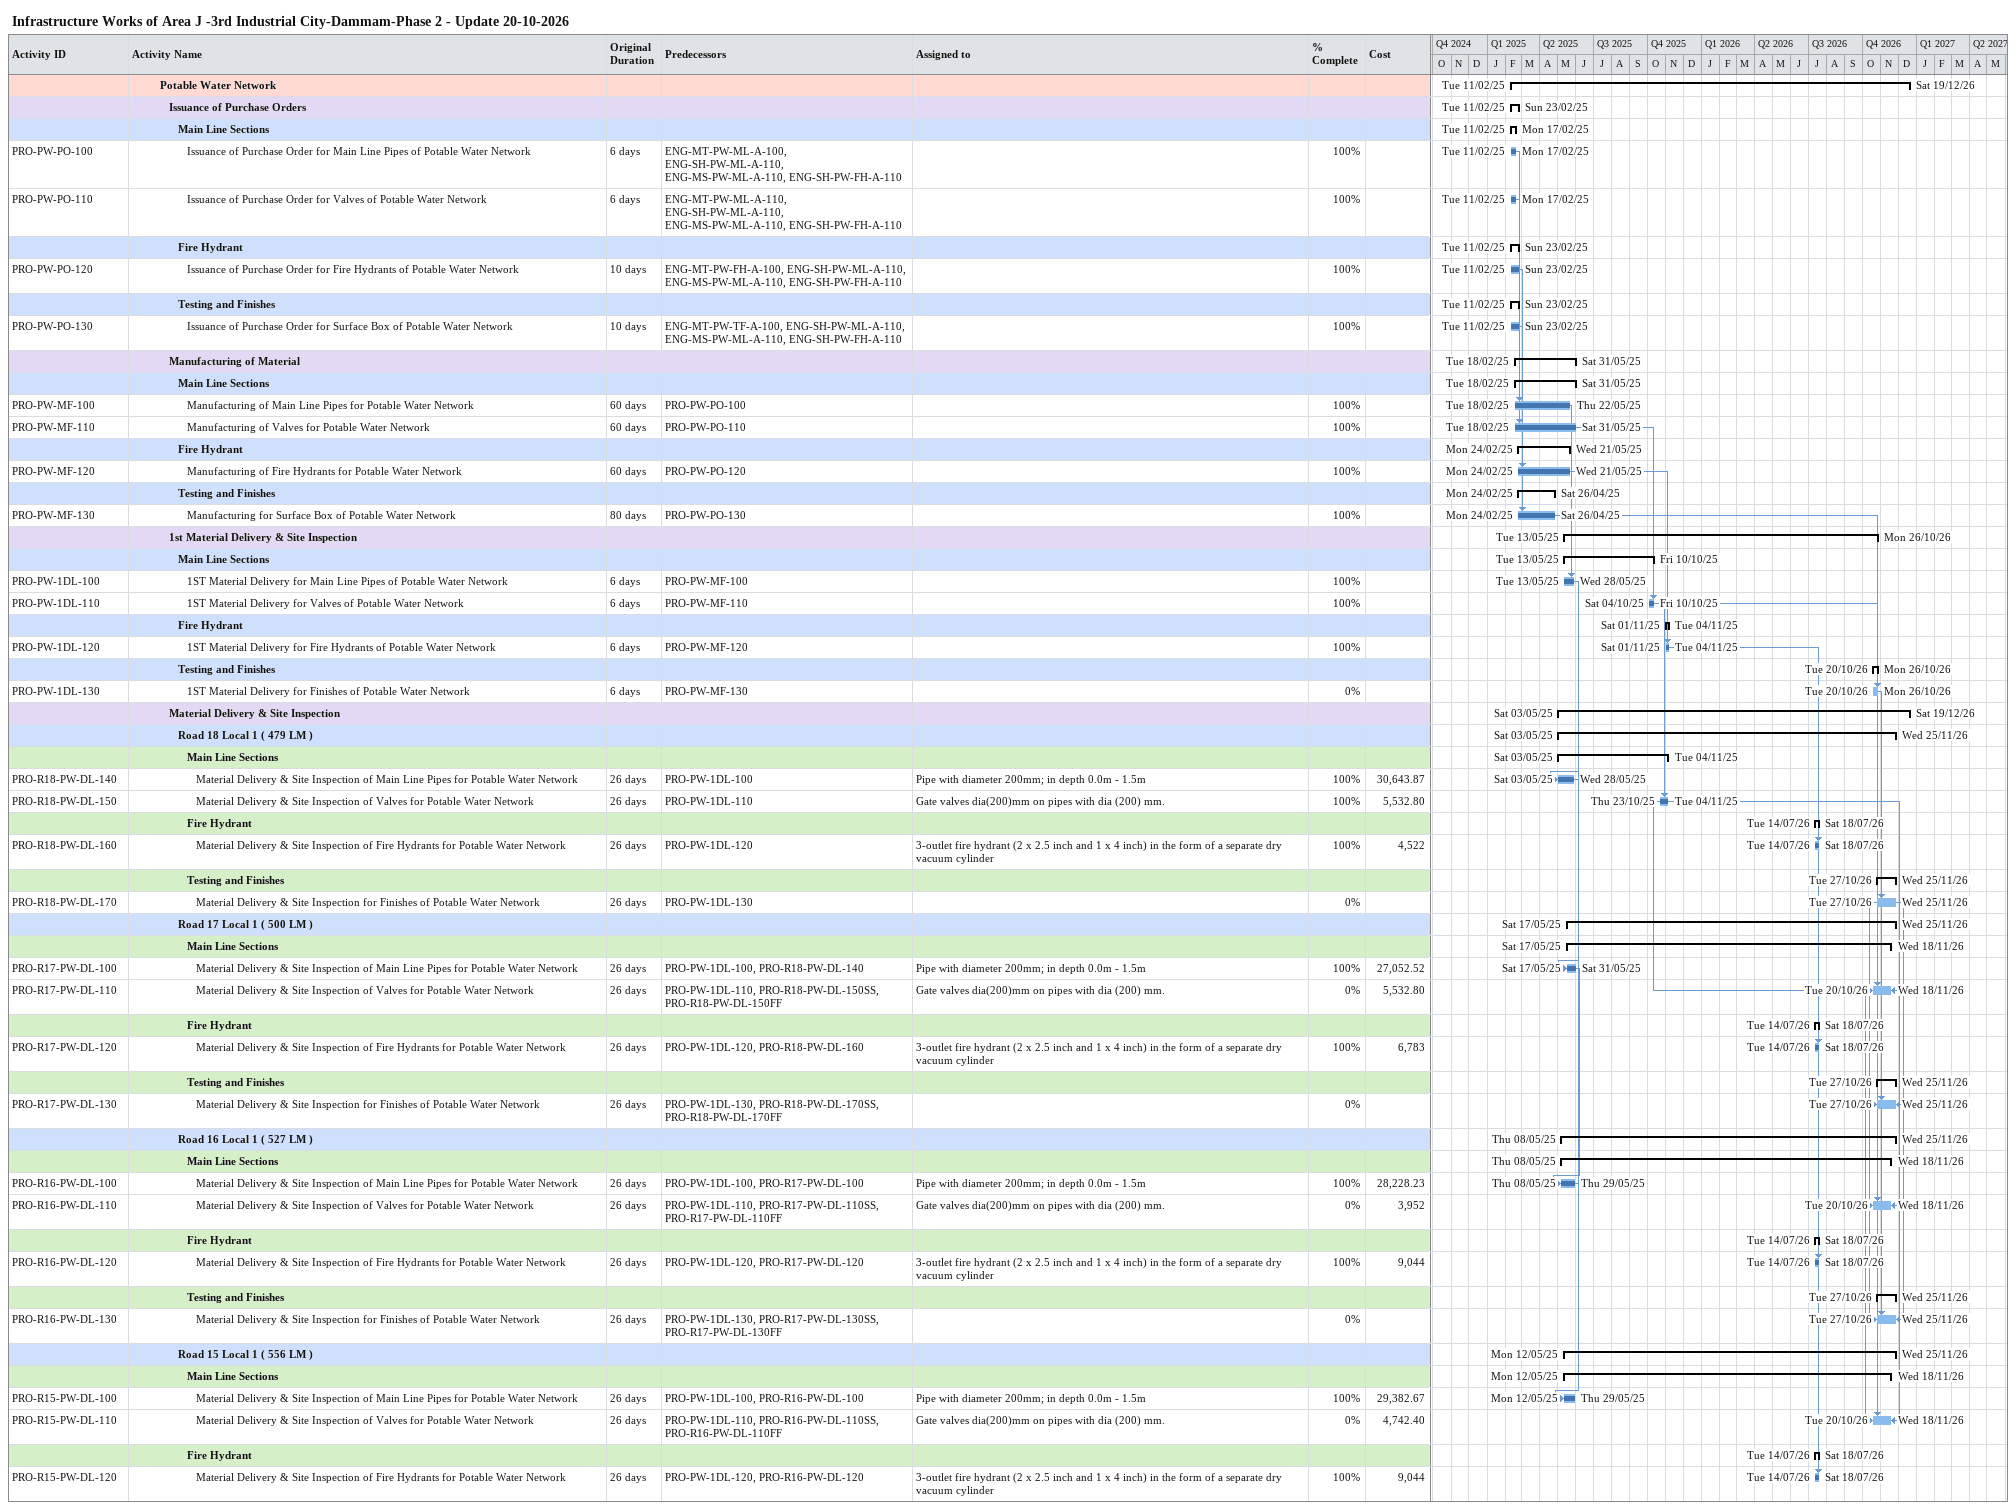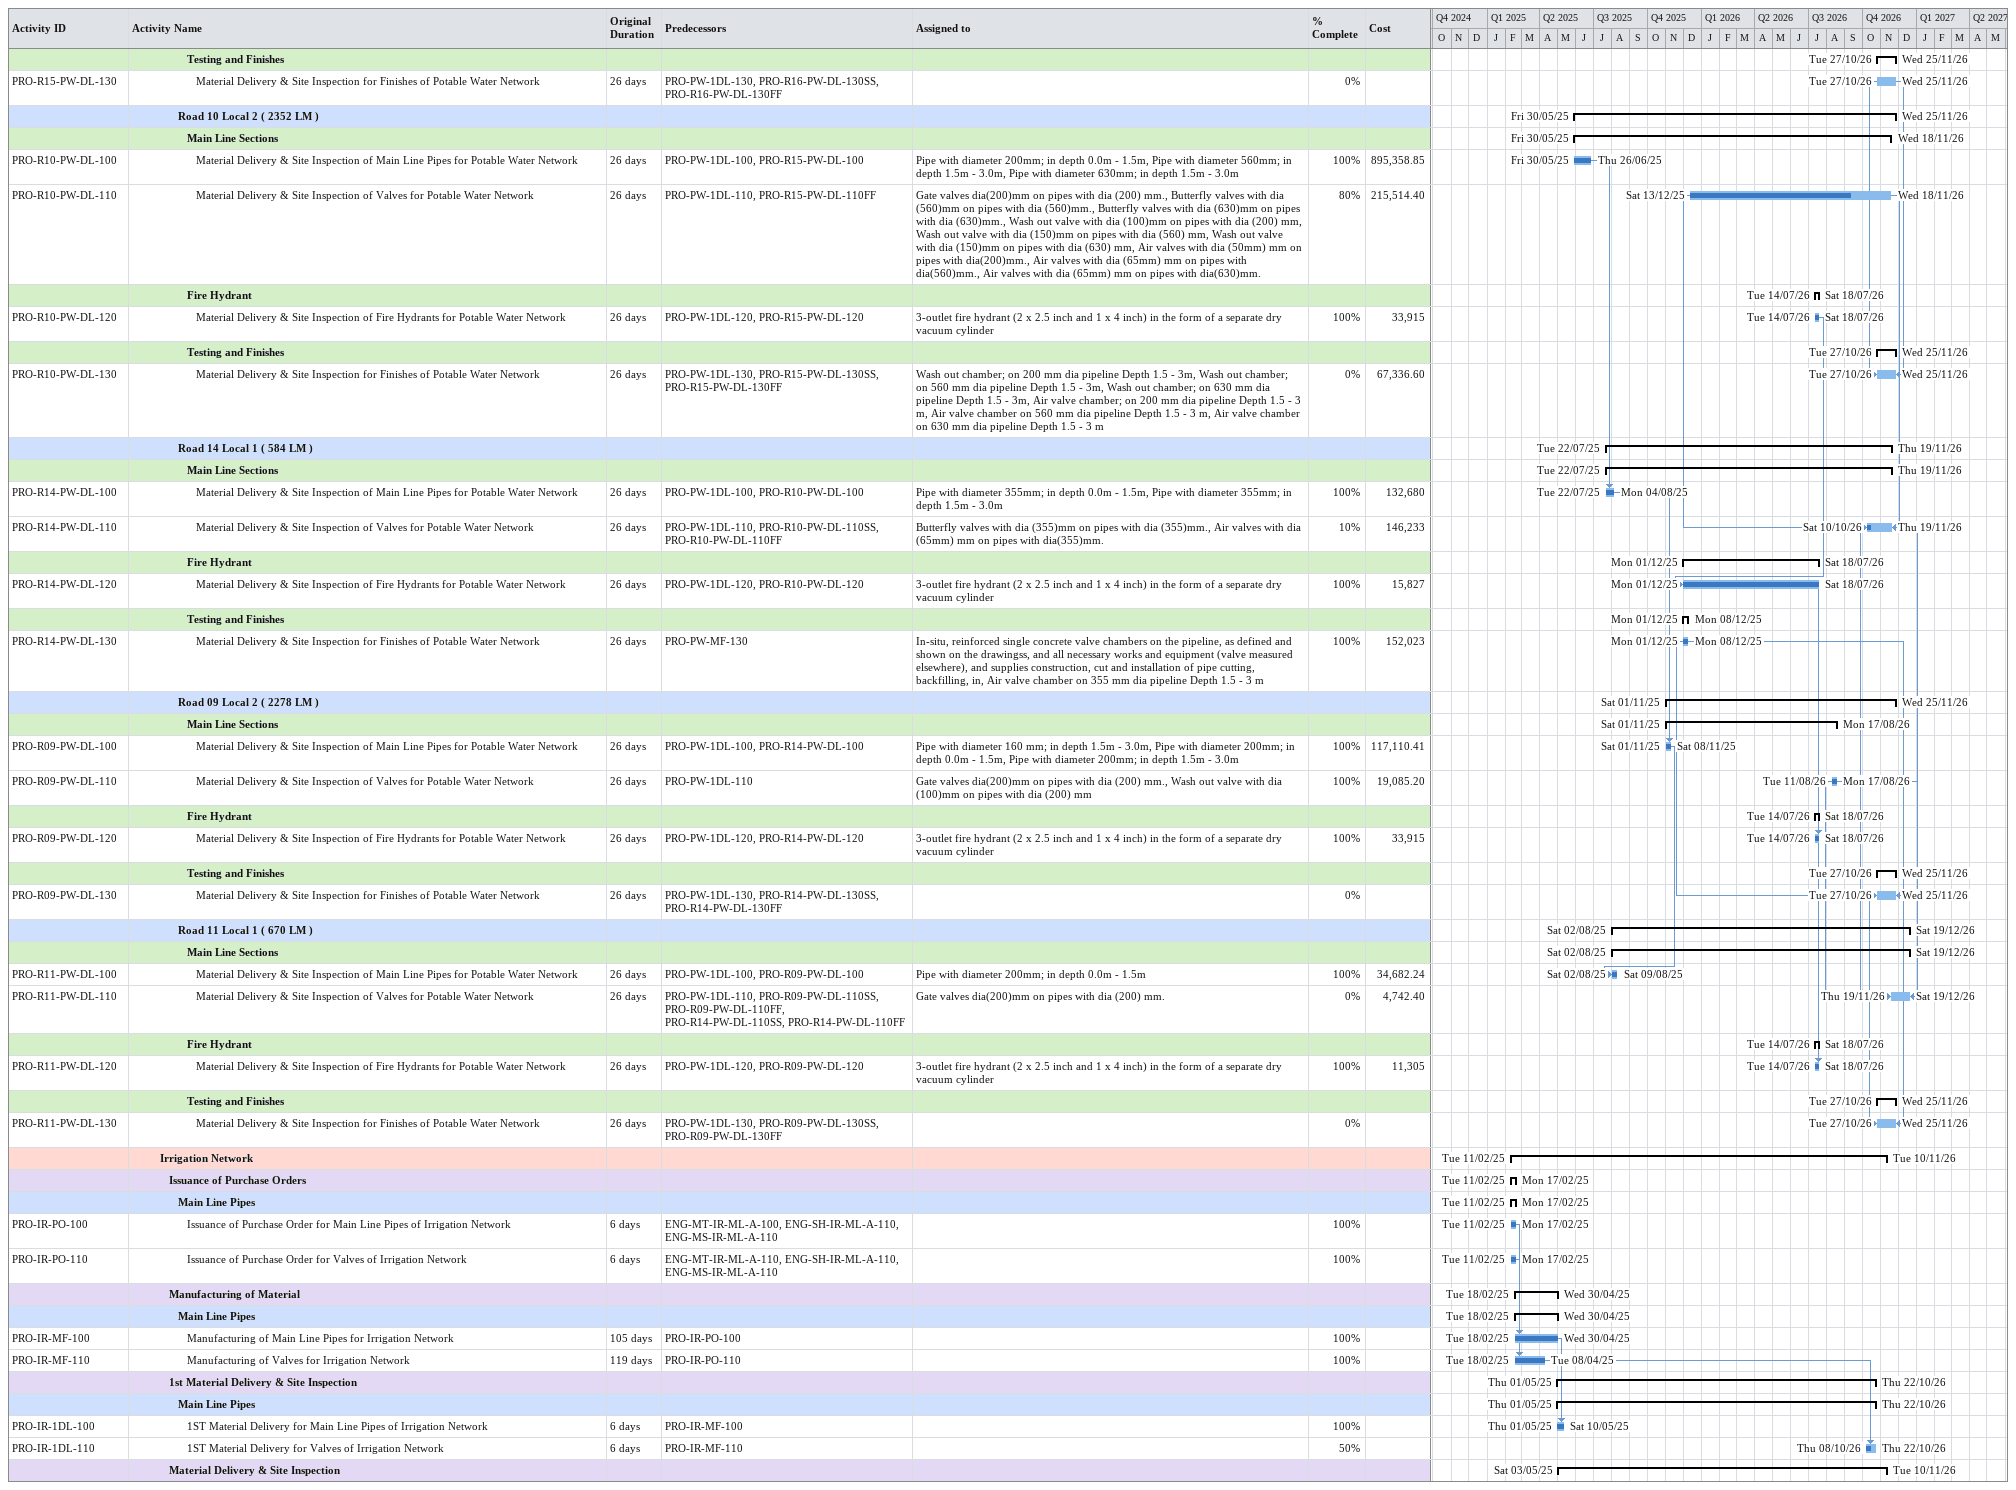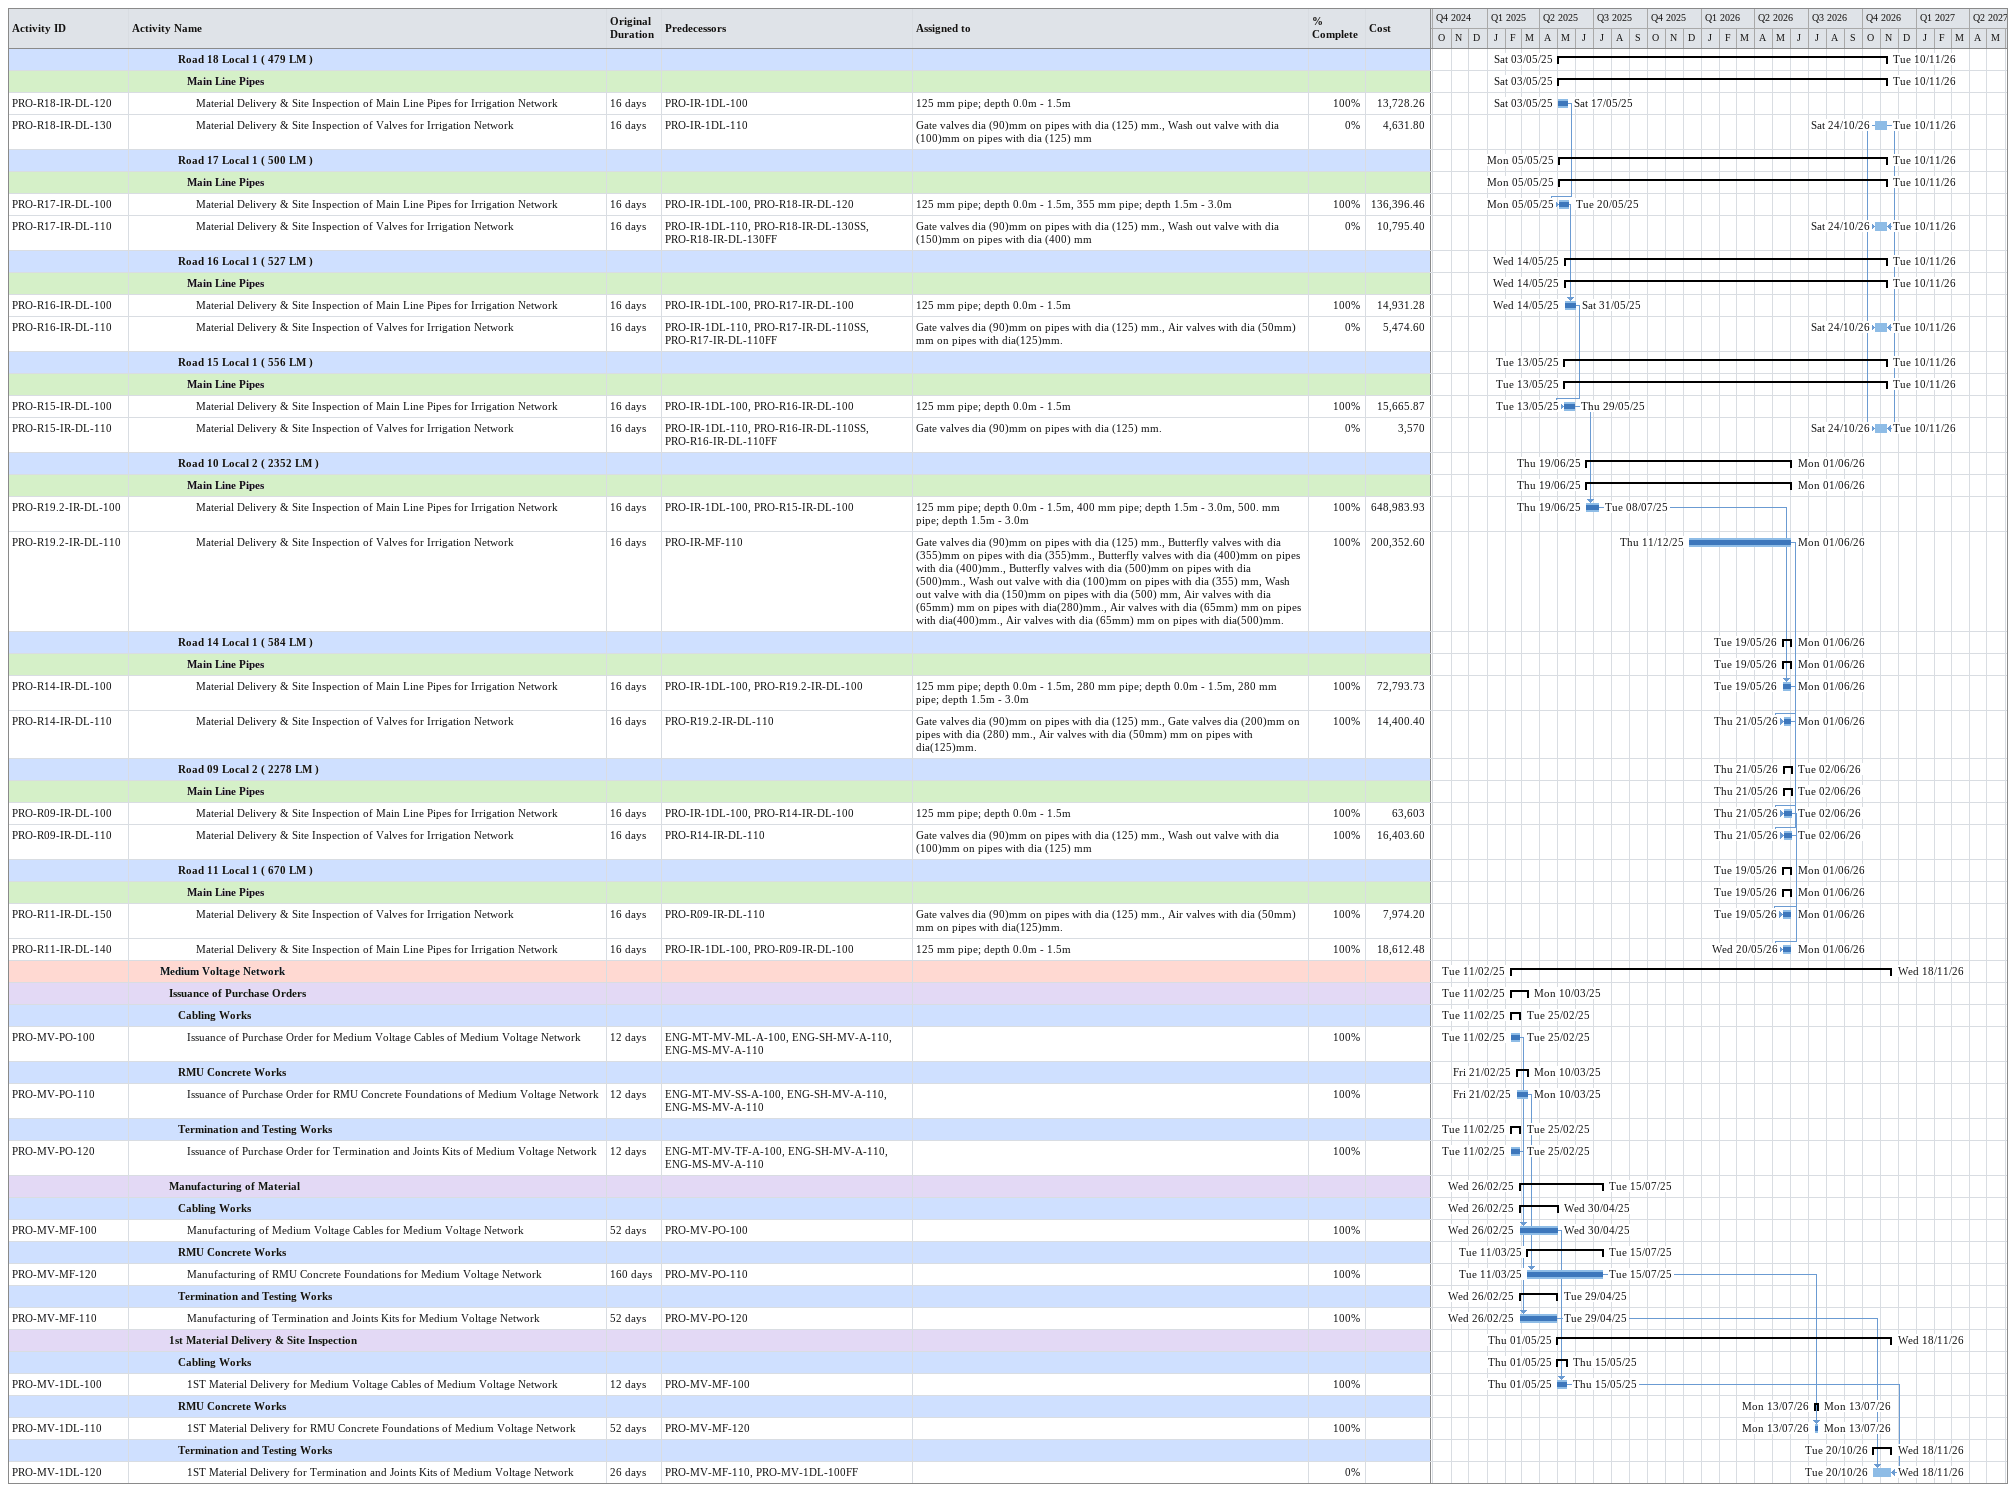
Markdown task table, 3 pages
Infrastructure Works of Area J -3rd Industrial City-Dammam-Phase 2 - Update 20-10-2026

| ID | Level | Task | Original duration | Start | Finish | Predecessors | Resources | % complete | Cost |
|---|---|---|---|---|---|---|---|---|---|
|  | 4 | **Potable Water Network** |  | 2025-02-11 | 2026-12-19 |  |  |  |  |
|  | 5 | **Issuance of Purchase Orders** |  | 2025-02-11 | 2025-02-23 |  |  |  |  |
|  | 6 | **Main Line Sections** |  | 2025-02-11 | 2025-02-17 |  |  |  |  |
| PRO-PW-PO-100 | 7 | Issuance of Purchase Order for Main Line Pipes of Potable Water Network | 6d | 2025-02-11 | 2025-02-17 | ENG-MT-PW-ML-A-100, ENG-SH-PW-ML-A-110, ENG-MS-PW-ML-A-110, ENG-SH-PW-FH-A-110 |  | 100 |  |
| PRO-PW-PO-110 | 7 | Issuance of Purchase Order for Valves of Potable Water Network | 6d | 2025-02-11 | 2025-02-17 | ENG-MT-PW-ML-A-110, ENG-SH-PW-ML-A-110, ENG-MS-PW-ML-A-110, ENG-SH-PW-FH-A-110 |  | 100 |  |
|  | 6 | **Fire Hydrant** |  | 2025-02-11 | 2025-02-23 |  |  |  |  |
| PRO-PW-PO-120 | 7 | Issuance of Purchase Order for Fire Hydrants of Potable Water Network | 10d | 2025-02-11 | 2025-02-23 | ENG-MT-PW-FH-A-100, ENG-SH-PW-ML-A-110, ENG-MS-PW-ML-A-110, ENG-SH-PW-FH-A-110 |  | 100 |  |
|  | 6 | **Testing and Finishes** |  | 2025-02-11 | 2025-02-23 |  |  |  |  |
| PRO-PW-PO-130 | 7 | Issuance of Purchase Order for Surface Box of Potable Water Network | 10d | 2025-02-11 | 2025-02-23 | ENG-MT-PW-TF-A-100, ENG-SH-PW-ML-A-110, ENG-MS-PW-ML-A-110, ENG-SH-PW-FH-A-110 |  | 100 |  |
|  | 5 | **Manufacturing of Material** |  | 2025-02-18 | 2025-05-31 |  |  |  |  |
|  | 6 | **Main Line Sections** |  | 2025-02-18 | 2025-05-31 |  |  |  |  |
| PRO-PW-MF-100 | 7 | Manufacturing of Main Line Pipes for Potable Water Network | 60d | 2025-02-18 | 2025-05-22 | PRO-PW-PO-100 |  | 100 |  |
| PRO-PW-MF-110 | 7 | Manufacturing of Valves for Potable Water Network | 60d | 2025-02-18 | 2025-05-31 | PRO-PW-PO-110 |  | 100 |  |
|  | 6 | **Fire Hydrant** |  | 2025-02-24 | 2025-05-21 |  |  |  |  |
| PRO-PW-MF-120 | 7 | Manufacturing of Fire Hydrants for Potable Water Network | 60d | 2025-02-24 | 2025-05-21 | PRO-PW-PO-120 |  | 100 |  |
|  | 6 | **Testing and Finishes** |  | 2025-02-24 | 2025-04-26 |  |  |  |  |
| PRO-PW-MF-130 | 7 | Manufacturing for Surface Box of Potable Water Network | 80d | 2025-02-24 | 2025-04-26 | PRO-PW-PO-130 |  | 100 |  |
|  | 5 | **1st Material Delivery & Site Inspection** |  | 2025-05-13 | 2026-10-26 |  |  |  |  |
|  | 6 | **Main Line Sections** |  | 2025-05-13 | 2025-10-10 |  |  |  |  |
| PRO-PW-1DL-100 | 7 | 1ST Material Delivery for Main Line Pipes of Potable Water Network | 6d | 2025-05-13 | 2025-05-28 | PRO-PW-MF-100 |  | 100 |  |
| PRO-PW-1DL-110 | 7 | 1ST Material Delivery for Valves of Potable Water Network | 6d | 2025-10-04 | 2025-10-10 | PRO-PW-MF-110 |  | 100 |  |
|  | 6 | **Fire Hydrant** |  | 2025-11-01 | 2025-11-04 |  |  |  |  |
| PRO-PW-1DL-120 | 7 | 1ST Material Delivery for Fire Hydrants of Potable Water Network | 6d | 2025-11-01 | 2025-11-04 | PRO-PW-MF-120 |  | 100 |  |
|  | 6 | **Testing and Finishes** |  | 2026-10-20 | 2026-10-26 |  |  |  |  |
| PRO-PW-1DL-130 | 7 | 1ST Material Delivery for Finishes of Potable Water Network | 6d | 2026-10-20 | 2026-10-26 | PRO-PW-MF-130 |  | 0 |  |
|  | 5 | **Material Delivery & Site Inspection** |  | 2025-05-03 | 2026-12-19 |  |  |  |  |
|  | 6 | **Road 18 Local 1 ( 479 LM )** |  | 2025-05-03 | 2026-11-25 |  |  |  |  |
|  | 7 | **Main Line Sections** |  | 2025-05-03 | 2025-11-04 |  |  |  |  |
| PRO-R18-PW-DL-140 | 8 | Material Delivery & Site Inspection of Main Line Pipes for Potable Water Network | 26d | 2025-05-03 | 2025-05-28 | PRO-PW-1DL-100 | Pipe with diameter 200mm; in depth 0.0m - 1.5m | 100 | 30643.87 |
| PRO-R18-PW-DL-150 | 8 | Material Delivery & Site Inspection of Valves for Potable Water Network | 26d | 2025-10-23 | 2025-11-04 | PRO-PW-1DL-110 | Gate valves dia(200)mm on pipes with dia (200) mm. | 100 | 5532.80 |
|  | 7 | **Fire Hydrant** |  | 2026-07-14 | 2026-07-18 |  |  |  |  |
| PRO-R18-PW-DL-160 | 8 | Material Delivery & Site Inspection of Fire Hydrants for Potable Water Network | 26d | 2026-07-14 | 2026-07-18 | PRO-PW-1DL-120 | 3-outlet fire hydrant (2 x 2.5 inch and 1 x 4 inch) in the form of a separate dry vacuum cylinder | 100 | 4522 |
|  | 7 | **Testing and Finishes** |  | 2026-10-27 | 2026-11-25 |  |  |  |  |
| PRO-R18-PW-DL-170 | 8 | Material Delivery & Site Inspection for Finishes of Potable Water Network | 26d | 2026-10-27 | 2026-11-25 | PRO-PW-1DL-130 |  | 0 |  |
|  | 6 | **Road 17 Local 1 ( 500 LM )** |  | 2025-05-17 | 2026-11-25 |  |  |  |  |
|  | 7 | **Main Line Sections** |  | 2025-05-17 | 2026-11-18 |  |  |  |  |
| PRO-R17-PW-DL-100 | 8 | Material Delivery & Site Inspection of Main Line Pipes for Potable Water Network | 26d | 2025-05-17 | 2025-05-31 | PRO-PW-1DL-100, PRO-R18-PW-DL-140 | Pipe with diameter 200mm; in depth 0.0m - 1.5m | 100 | 27052.52 |
| PRO-R17-PW-DL-110 | 8 | Material Delivery & Site Inspection of Valves for Potable Water Network | 26d | 2026-10-20 | 2026-11-18 | PRO-PW-1DL-110, PRO-R18-PW-DL-150SS, PRO-R18-PW-DL-150FF | Gate valves dia(200)mm on pipes with dia (200) mm. | 0 | 5532.80 |
|  | 7 | **Fire Hydrant** |  | 2026-07-14 | 2026-07-18 |  |  |  |  |
| PRO-R17-PW-DL-120 | 8 | Material Delivery & Site Inspection of Fire Hydrants for Potable Water Network | 26d | 2026-07-14 | 2026-07-18 | PRO-PW-1DL-120, PRO-R18-PW-DL-160 | 3-outlet fire hydrant (2 x 2.5 inch and 1 x 4 inch) in the form of a separate dry vacuum cylinder | 100 | 6783 |
|  | 7 | **Testing and Finishes** |  | 2026-10-27 | 2026-11-25 |  |  |  |  |
| PRO-R17-PW-DL-130 | 8 | Material Delivery & Site Inspection for Finishes of Potable Water Network | 26d | 2026-10-27 | 2026-11-25 | PRO-PW-1DL-130, PRO-R18-PW-DL-170SS, PRO-R18-PW-DL-170FF |  | 0 |  |
|  | 6 | **Road 16 Local 1 ( 527 LM )** |  | 2025-05-08 | 2026-11-25 |  |  |  |  |
|  | 7 | **Main Line Sections** |  | 2025-05-08 | 2026-11-18 |  |  |  |  |
| PRO-R16-PW-DL-100 | 8 | Material Delivery & Site Inspection of Main Line Pipes for Potable Water Network | 26d | 2025-05-08 | 2025-05-29 | PRO-PW-1DL-100, PRO-R17-PW-DL-100 | Pipe with diameter 200mm; in depth 0.0m - 1.5m | 100 | 28228.23 |
| PRO-R16-PW-DL-110 | 8 | Material Delivery & Site Inspection of Valves for Potable Water Network | 26d | 2026-10-20 | 2026-11-18 | PRO-PW-1DL-110, PRO-R17-PW-DL-110SS, PRO-R17-PW-DL-110FF | Gate valves dia(200)mm on pipes with dia (200) mm. | 0 | 3952 |
|  | 7 | **Fire Hydrant** |  | 2026-07-14 | 2026-07-18 |  |  |  |  |
| PRO-R16-PW-DL-120 | 8 | Material Delivery & Site Inspection of Fire Hydrants for Potable Water Network | 26d | 2026-07-14 | 2026-07-18 | PRO-PW-1DL-120, PRO-R17-PW-DL-120 | 3-outlet fire hydrant (2 x 2.5 inch and 1 x 4 inch) in the form of a separate dry vacuum cylinder | 100 | 9044 |
|  | 7 | **Testing and Finishes** |  | 2026-10-27 | 2026-11-25 |  |  |  |  |
| PRO-R16-PW-DL-130 | 8 | Material Delivery & Site Inspection for Finishes of Potable Water Network | 26d | 2026-10-27 | 2026-11-25 | PRO-PW-1DL-130, PRO-R17-PW-DL-130SS, PRO-R17-PW-DL-130FF |  | 0 |  |
|  | 6 | **Road 15 Local 1 ( 556 LM )** |  | 2025-05-12 | 2026-11-25 |  |  |  |  |
|  | 7 | **Main Line Sections** |  | 2025-05-12 | 2026-11-18 |  |  |  |  |
| PRO-R15-PW-DL-100 | 8 | Material Delivery & Site Inspection of Main Line Pipes for Potable Water Network | 26d | 2025-05-12 | 2025-05-29 | PRO-PW-1DL-100, PRO-R16-PW-DL-100 | Pipe with diameter 200mm; in depth 0.0m - 1.5m | 100 | 29382.67 |
| PRO-R15-PW-DL-110 | 8 | Material Delivery & Site Inspection of Valves for Potable Water Network | 26d | 2026-10-20 | 2026-11-18 | PRO-PW-1DL-110, PRO-R16-PW-DL-110SS, PRO-R16-PW-DL-110FF | Gate valves dia(200)mm on pipes with dia (200) mm. | 0 | 4742.40 |
|  | 7 | **Fire Hydrant** |  | 2026-07-14 | 2026-07-18 |  |  |  |  |
| PRO-R15-PW-DL-120 | 8 | Material Delivery & Site Inspection of Fire Hydrants for Potable Water Network | 26d | 2026-07-14 | 2026-07-18 | PRO-PW-1DL-120, PRO-R16-PW-DL-120 | 3-outlet fire hydrant (2 x 2.5 inch and 1 x 4 inch) in the form of a separate dry vacuum cylinder | 100 | 9044 |
|  | 7 | **Testing and Finishes** |  | 2026-10-27 | 2026-11-25 |  |  |  |  |
| PRO-R15-PW-DL-130 | 8 | Material Delivery & Site Inspection for Finishes of Potable Water Network | 26d | 2026-10-27 | 2026-11-25 | PRO-PW-1DL-130, PRO-R16-PW-DL-130SS, PRO-R16-PW-DL-130FF |  | 0 |  |
|  | 6 | **Road 10 Local 2 ( 2352 LM )** |  | 2025-05-30 | 2026-11-25 |  |  |  |  |
|  | 7 | **Main Line Sections** |  | 2025-05-30 | 2026-11-18 |  |  |  |  |
| PRO-R10-PW-DL-100 | 8 | Material Delivery & Site Inspection of Main Line Pipes for Potable Water Network | 26d | 2025-05-30 | 2025-06-26 | PRO-PW-1DL-100, PRO-R15-PW-DL-100 | Pipe with diameter 200mm; in depth 0.0m - 1.5m, Pipe with diameter 560mm; in depth 1.5m - 3.0m, Pipe with diameter 630mm; in depth 1.5m - 3.0m | 100 | 895358.85 |
| PRO-R10-PW-DL-110 | 8 | Material Delivery & Site Inspection of Valves for Potable Water Network | 26d | 2025-12-13 | 2026-11-18 | PRO-PW-1DL-110, PRO-R15-PW-DL-110FF | Gate valves dia(200)mm on pipes with dia (200) mm., Butterfly valves with dia (560)mm on pipes with dia (560)mm., Butterfly valves with dia (630)mm on pipes with dia (630)mm., Wash out valve with dia (100)mm on pipes with dia (200) mm, Wash out valve with dia (150)mm on pipes with dia (560) mm, Wash out valve with dia (150)mm on pipes with dia (630) mm, Air valves with dia (50mm) mm on pipes with dia(200)mm., Air valves with dia (65mm) mm on pipes with dia(560)mm., Air valves with dia (65mm) mm on pipes with dia(630)mm. | 80 | 215514.40 |
|  | 7 | **Fire Hydrant** |  | 2026-07-14 | 2026-07-18 |  |  |  |  |
| PRO-R10-PW-DL-120 | 8 | Material Delivery & Site Inspection of Fire Hydrants for Potable Water Network | 26d | 2026-07-14 | 2026-07-18 | PRO-PW-1DL-120, PRO-R15-PW-DL-120 | 3-outlet fire hydrant (2 x 2.5 inch and 1 x 4 inch) in the form of a separate dry vacuum cylinder | 100 | 33915 |
|  | 7 | **Testing and Finishes** |  | 2026-10-27 | 2026-11-25 |  |  |  |  |
| PRO-R10-PW-DL-130 | 8 | Material Delivery & Site Inspection for Finishes of Potable Water Network | 26d | 2026-10-27 | 2026-11-25 | PRO-PW-1DL-130, PRO-R15-PW-DL-130SS, PRO-R15-PW-DL-130FF | Wash out chamber; on 200 mm dia pipeline Depth 1.5 - 3m, Wash out chamber; on 560 mm dia pipeline Depth 1.5 - 3m, Wash out chamber; on 630 mm dia pipeline Depth 1.5 - 3m, Air valve chamber; on 200 mm dia pipeline Depth 1.5 - 3 m, Air valve chamber on 560 mm dia pipeline Depth 1.5 - 3 m, Air valve chamber on 630 mm dia pipeline Depth 1.5 - 3 m | 0 | 67336.60 |
|  | 6 | **Road 14 Local 1 ( 584 LM )** |  | 2025-07-22 | 2026-11-19 |  |  |  |  |
|  | 7 | **Main Line Sections** |  | 2025-07-22 | 2026-11-19 |  |  |  |  |
| PRO-R14-PW-DL-100 | 8 | Material Delivery & Site Inspection of Main Line Pipes for Potable Water Network | 26d | 2025-07-22 | 2025-08-04 | PRO-PW-1DL-100, PRO-R10-PW-DL-100 | Pipe with diameter 355mm; in depth 0.0m - 1.5m, Pipe with diameter 355mm; in depth 1.5m - 3.0m | 100 | 132680 |
| PRO-R14-PW-DL-110 | 8 | Material Delivery & Site Inspection of Valves for Potable Water Network | 26d | 2026-10-10 | 2026-11-19 | PRO-PW-1DL-110, PRO-R10-PW-DL-110SS, PRO-R10-PW-DL-110FF | Butterfly valves with dia (355)mm on pipes with dia (355)mm., Air valves with dia (65mm) mm on pipes with dia(355)mm. | 10 | 146233 |
|  | 7 | **Fire Hydrant** |  | 2025-12-01 | 2026-07-18 |  |  |  |  |
| PRO-R14-PW-DL-120 | 8 | Material Delivery & Site Inspection of Fire Hydrants for Potable Water Network | 26d | 2025-12-01 | 2026-07-18 | PRO-PW-1DL-120, PRO-R10-PW-DL-120 | 3-outlet fire hydrant (2 x 2.5 inch and 1 x 4 inch) in the form of a separate dry vacuum cylinder | 100 | 15827 |
|  | 7 | **Testing and Finishes** |  | 2025-12-01 | 2025-12-08 |  |  |  |  |
| PRO-R14-PW-DL-130 | 8 | Material Delivery & Site Inspection for Finishes of Potable Water Network | 26d | 2025-12-01 | 2025-12-08 | PRO-PW-MF-130 | In-situ, reinforced single concrete valve chambers on the pipeline, as defined and shown on the drawingss, and all necessary works and equipment (valve measured elsewhere), and supplies construction, cut and installation of pipe cutting, backfilling, in, Air valve chamber on 355 mm dia pipeline Depth 1.5 - 3 m | 100 | 152023 |
|  | 6 | **Road 09 Local 2 ( 2278 LM )** |  | 2025-11-01 | 2026-11-25 |  |  |  |  |
|  | 7 | **Main Line Sections** |  | 2025-11-01 | 2026-08-17 |  |  |  |  |
| PRO-R09-PW-DL-100 | 8 | Material Delivery & Site Inspection of Main Line Pipes for Potable Water Network | 26d | 2025-11-01 | 2025-11-08 | PRO-PW-1DL-100, PRO-R14-PW-DL-100 | Pipe with diameter 160 mm; in depth 1.5m - 3.0m, Pipe with diameter 200mm; in depth 0.0m - 1.5m, Pipe with diameter 200mm; in depth 1.5m - 3.0m | 100 | 117110.41 |
| PRO-R09-PW-DL-110 | 8 | Material Delivery & Site Inspection of Valves for Potable Water Network | 26d | 2026-08-11 | 2026-08-17 | PRO-PW-1DL-110 | Gate valves dia(200)mm on pipes with dia (200) mm., Wash out valve with dia (100)mm on pipes with dia (200) mm | 100 | 19085.20 |
|  | 7 | **Fire Hydrant** |  | 2026-07-14 | 2026-07-18 |  |  |  |  |
| PRO-R09-PW-DL-120 | 8 | Material Delivery & Site Inspection of Fire Hydrants for Potable Water Network | 26d | 2026-07-14 | 2026-07-18 | PRO-PW-1DL-120, PRO-R14-PW-DL-120 | 3-outlet fire hydrant (2 x 2.5 inch and 1 x 4 inch) in the form of a separate dry vacuum cylinder | 100 | 33915 |
|  | 7 | **Testing and Finishes** |  | 2026-10-27 | 2026-11-25 |  |  |  |  |
| PRO-R09-PW-DL-130 | 8 | Material Delivery & Site Inspection for Finishes of Potable Water Network | 26d | 2026-10-27 | 2026-11-25 | PRO-PW-1DL-130, PRO-R14-PW-DL-130SS, PRO-R14-PW-DL-130FF |  | 0 |  |
|  | 6 | **Road 11 Local 1 ( 670 LM )** |  | 2025-08-02 | 2026-12-19 |  |  |  |  |
|  | 7 | **Main Line Sections** |  | 2025-08-02 | 2026-12-19 |  |  |  |  |
| PRO-R11-PW-DL-100 | 8 | Material Delivery & Site Inspection of Main Line Pipes for Potable Water Network | 26d | 2025-08-02 | 2025-08-09 | PRO-PW-1DL-100, PRO-R09-PW-DL-100 | Pipe with diameter 200mm; in depth 0.0m - 1.5m | 100 | 34682.24 |
| PRO-R11-PW-DL-110 | 8 | Material Delivery & Site Inspection of Valves for Potable Water Network | 26d | 2026-11-19 | 2026-12-19 | PRO-PW-1DL-110, PRO-R09-PW-DL-110SS, PRO-R09-PW-DL-110FF, PRO-R14-PW-DL-110SS, PRO-R14-PW-DL-110FF | Gate valves dia(200)mm on pipes with dia (200) mm. | 0 | 4742.40 |
|  | 7 | **Fire Hydrant** |  | 2026-07-14 | 2026-07-18 |  |  |  |  |
| PRO-R11-PW-DL-120 | 8 | Material Delivery & Site Inspection of Fire Hydrants for Potable Water Network | 26d | 2026-07-14 | 2026-07-18 | PRO-PW-1DL-120, PRO-R09-PW-DL-120 | 3-outlet fire hydrant (2 x 2.5 inch and 1 x 4 inch) in the form of a separate dry vacuum cylinder | 100 | 11305 |
|  | 7 | **Testing and Finishes** |  | 2026-10-27 | 2026-11-25 |  |  |  |  |
| PRO-R11-PW-DL-130 | 8 | Material Delivery & Site Inspection for Finishes of Potable Water Network | 26d | 2026-10-27 | 2026-11-25 | PRO-PW-1DL-130, PRO-R09-PW-DL-130SS, PRO-R09-PW-DL-130FF |  | 0 |  |
|  | 4 | **Irrigation Network** |  | 2025-02-11 | 2026-11-10 |  |  |  |  |
|  | 5 | **Issuance of Purchase Orders** |  | 2025-02-11 | 2025-02-17 |  |  |  |  |
|  | 6 | **Main Line Pipes** |  | 2025-02-11 | 2025-02-17 |  |  |  |  |
| PRO-IR-PO-100 | 7 | Issuance of Purchase Order for Main Line Pipes of Irrigation Network | 6d | 2025-02-11 | 2025-02-17 | ENG-MT-IR-ML-A-100, ENG-SH-IR-ML-A-110, ENG-MS-IR-ML-A-110 |  | 100 |  |
| PRO-IR-PO-110 | 7 | Issuance of Purchase Order for Valves of Irrigation Network | 6d | 2025-02-11 | 2025-02-17 | ENG-MT-IR-ML-A-110, ENG-SH-IR-ML-A-110, ENG-MS-IR-ML-A-110 |  | 100 |  |
|  | 5 | **Manufacturing of Material** |  | 2025-02-18 | 2025-04-30 |  |  |  |  |
|  | 6 | **Main Line Pipes** |  | 2025-02-18 | 2025-04-30 |  |  |  |  |
| PRO-IR-MF-100 | 7 | Manufacturing of Main Line Pipes for Irrigation Network | 105d | 2025-02-18 | 2025-04-30 | PRO-IR-PO-100 |  | 100 |  |
| PRO-IR-MF-110 | 7 | Manufacturing of Valves for Irrigation Network | 119d | 2025-02-18 | 2025-04-08 | PRO-IR-PO-110 |  | 100 |  |
|  | 5 | **1st Material Delivery & Site Inspection** |  | 2025-05-01 | 2026-10-22 |  |  |  |  |
|  | 6 | **Main Line Pipes** |  | 2025-05-01 | 2026-10-22 |  |  |  |  |
| PRO-IR-1DL-100 | 7 | 1ST Material Delivery for Main Line Pipes of Irrigation Network | 6d | 2025-05-01 | 2025-05-10 | PRO-IR-MF-100 |  | 100 |  |
| PRO-IR-1DL-110 | 7 | 1ST Material Delivery for Valves of Irrigation Network | 6d | 2026-10-08 | 2026-10-22 | PRO-IR-MF-110 |  | 50 |  |
|  | 5 | **Material Delivery & Site Inspection** |  | 2025-05-03 | 2026-11-10 |  |  |  |  |
|  | 6 | **Road 18 Local 1 ( 479 LM )** |  | 2025-05-03 | 2026-11-10 |  |  |  |  |
|  | 7 | **Main Line Pipes** |  | 2025-05-03 | 2026-11-10 |  |  |  |  |
| PRO-R18-IR-DL-120 | 8 | Material Delivery & Site Inspection of Main Line Pipes for Irrigation Network | 16d | 2025-05-03 | 2025-05-17 | PRO-IR-1DL-100 | 125 mm pipe; depth 0.0m - 1.5m | 100 | 13728.26 |
| PRO-R18-IR-DL-130 | 8 | Material Delivery & Site Inspection of Valves for Irrigation Network | 16d | 2026-10-24 | 2026-11-10 | PRO-IR-1DL-110 | Gate valves dia (90)mm on pipes with dia (125) mm., Wash out valve with dia (100)mm on pipes with dia (125) mm | 0 | 4631.80 |
|  | 6 | **Road 17 Local 1 ( 500 LM )** |  | 2025-05-05 | 2026-11-10 |  |  |  |  |
|  | 7 | **Main Line Pipes** |  | 2025-05-05 | 2026-11-10 |  |  |  |  |
| PRO-R17-IR-DL-100 | 8 | Material Delivery & Site Inspection of Main Line Pipes for Irrigation Network | 16d | 2025-05-05 | 2025-05-20 | PRO-IR-1DL-100, PRO-R18-IR-DL-120 | 125 mm pipe; depth 0.0m - 1.5m, 355 mm pipe; depth 1.5m - 3.0m | 100 | 136396.46 |
| PRO-R17-IR-DL-110 | 8 | Material Delivery & Site Inspection of Valves for Irrigation Network | 16d | 2026-10-24 | 2026-11-10 | PRO-IR-1DL-110, PRO-R18-IR-DL-130SS, PRO-R18-IR-DL-130FF | Gate valves dia (90)mm on pipes with dia (125) mm., Wash out valve with dia (150)mm on pipes with dia (400) mm | 0 | 10795.40 |
|  | 6 | **Road 16 Local 1 ( 527 LM )** |  | 2025-05-14 | 2026-11-10 |  |  |  |  |
|  | 7 | **Main Line Pipes** |  | 2025-05-14 | 2026-11-10 |  |  |  |  |
| PRO-R16-IR-DL-100 | 8 | Material Delivery & Site Inspection of Main Line Pipes for Irrigation Network | 16d | 2025-05-14 | 2025-05-31 | PRO-IR-1DL-100, PRO-R17-IR-DL-100 | 125 mm pipe; depth 0.0m - 1.5m | 100 | 14931.28 |
| PRO-R16-IR-DL-110 | 8 | Material Delivery & Site Inspection of Valves for Irrigation Network | 16d | 2026-10-24 | 2026-11-10 | PRO-IR-1DL-110, PRO-R17-IR-DL-110SS, PRO-R17-IR-DL-110FF | Gate valves dia (90)mm on pipes with dia (125) mm., Air valves with dia (50mm) mm on pipes with dia(125)mm. | 0 | 5474.60 |
|  | 6 | **Road 15 Local 1 ( 556 LM )** |  | 2025-05-13 | 2026-11-10 |  |  |  |  |
|  | 7 | **Main Line Pipes** |  | 2025-05-13 | 2026-11-10 |  |  |  |  |
| PRO-R15-IR-DL-100 | 8 | Material Delivery & Site Inspection of Main Line Pipes for Irrigation Network | 16d | 2025-05-13 | 2025-05-29 | PRO-IR-1DL-100, PRO-R16-IR-DL-100 | 125 mm pipe; depth 0.0m - 1.5m | 100 | 15665.87 |
| PRO-R15-IR-DL-110 | 8 | Material Delivery & Site Inspection of Valves for Irrigation Network | 16d | 2026-10-24 | 2026-11-10 | PRO-IR-1DL-110, PRO-R16-IR-DL-110SS, PRO-R16-IR-DL-110FF | Gate valves dia (90)mm on pipes with dia (125) mm. | 0 | 3570 |
|  | 6 | **Road 10 Local 2 ( 2352 LM )** |  | 2025-06-19 | 2026-06-01 |  |  |  |  |
|  | 7 | **Main Line Pipes** |  | 2025-06-19 | 2026-06-01 |  |  |  |  |
| PRO-R19.2-IR-DL-100 | 8 | Material Delivery & Site Inspection of Main Line Pipes for Irrigation Network | 16d | 2025-06-19 | 2025-07-08 | PRO-IR-1DL-100, PRO-R15-IR-DL-100 | 125 mm pipe; depth 0.0m - 1.5m, 400 mm pipe; depth 1.5m - 3.0m, 500. mm pipe; depth 1.5m - 3.0m | 100 | 648983.93 |
| PRO-R19.2-IR-DL-110 | 8 | Material Delivery & Site Inspection of Valves for Irrigation Network | 16d | 2025-12-11 | 2026-06-01 | PRO-IR-MF-110 | Gate valves dia (90)mm on pipes with dia (125) mm., Butterfly valves with dia (355)mm on pipes with dia (355)mm., Butterfly valves with dia (400)mm on pipes with dia (400)mm., Butterfly valves with dia (500)mm on pipes with dia (500)mm., Wash out valve with dia (100)mm on pipes with dia (355) mm, Wash out valve with dia (150)mm on pipes with dia (500) mm, Air valves with dia (65mm) mm on pipes with dia(280)mm., Air valves with dia (65mm) mm on pipes with dia(400)mm., Air valves with dia (65mm) mm on pipes with dia(500)mm. | 100 | 200352.60 |
|  | 6 | **Road 14 Local 1 ( 584 LM )** |  | 2026-05-19 | 2026-06-01 |  |  |  |  |
|  | 7 | **Main Line Pipes** |  | 2026-05-19 | 2026-06-01 |  |  |  |  |
| PRO-R14-IR-DL-100 | 8 | Material Delivery & Site Inspection of Main Line Pipes for Irrigation Network | 16d | 2026-05-19 | 2026-06-01 | PRO-IR-1DL-100, PRO-R19.2-IR-DL-100 | 125 mm pipe; depth 0.0m - 1.5m, 280 mm pipe; depth 0.0m - 1.5m, 280 mm pipe; depth 1.5m - 3.0m | 100 | 72793.73 |
| PRO-R14-IR-DL-110 | 8 | Material Delivery & Site Inspection of Valves for Irrigation Network | 16d | 2026-05-21 | 2026-06-01 | PRO-R19.2-IR-DL-110 | Gate valves dia (90)mm on pipes with dia (125) mm., Gate valves dia (200)mm on pipes with dia (280) mm., Air valves with dia (50mm) mm on pipes with dia(125)mm. | 100 | 14400.40 |
|  | 6 | **Road 09 Local 2 ( 2278 LM )** |  | 2026-05-21 | 2026-06-02 |  |  |  |  |
|  | 7 | **Main Line Pipes** |  | 2026-05-21 | 2026-06-02 |  |  |  |  |
| PRO-R09-IR-DL-100 | 8 | Material Delivery & Site Inspection of Main Line Pipes for Irrigation Network | 16d | 2026-05-21 | 2026-06-02 | PRO-IR-1DL-100, PRO-R14-IR-DL-100 | 125 mm pipe; depth 0.0m - 1.5m | 100 | 63603 |
| PRO-R09-IR-DL-110 | 8 | Material Delivery & Site Inspection of Valves for Irrigation Network | 16d | 2026-05-21 | 2026-06-02 | PRO-R14-IR-DL-110 | Gate valves dia (90)mm on pipes with dia (125) mm., Wash out valve with dia (100)mm on pipes with dia (125) mm | 100 | 16403.60 |
|  | 6 | **Road 11 Local 1 ( 670 LM )** |  | 2026-05-19 | 2026-06-01 |  |  |  |  |
|  | 7 | **Main Line Pipes** |  | 2026-05-19 | 2026-06-01 |  |  |  |  |
| PRO-R11-IR-DL-150 | 8 | Material Delivery & Site Inspection of Valves for Irrigation Network | 16d | 2026-05-19 | 2026-06-01 | PRO-R09-IR-DL-110 | Gate valves dia (90)mm on pipes with dia (125) mm., Air valves with dia (50mm) mm on pipes with dia(125)mm. | 100 | 7974.20 |
| PRO-R11-IR-DL-140 | 8 | Material Delivery & Site Inspection of Main Line Pipes for Irrigation Network | 16d | 2026-05-20 | 2026-06-01 | PRO-IR-1DL-100, PRO-R09-IR-DL-100 | 125 mm pipe; depth 0.0m - 1.5m | 100 | 18612.48 |
|  | 4 | **Medium Voltage Network** |  | 2025-02-11 | 2026-11-18 |  |  |  |  |
|  | 5 | **Issuance of Purchase Orders** |  | 2025-02-11 | 2025-03-10 |  |  |  |  |
|  | 6 | **Cabling Works** |  | 2025-02-11 | 2025-02-25 |  |  |  |  |
| PRO-MV-PO-100 | 7 | Issuance of Purchase Order for Medium Voltage Cables of Medium Voltage Network | 12d | 2025-02-11 | 2025-02-25 | ENG-MT-MV-ML-A-100, ENG-SH-MV-A-110, ENG-MS-MV-A-110 |  | 100 |  |
|  | 6 | **RMU Concrete Works** |  | 2025-02-21 | 2025-03-10 |  |  |  |  |
| PRO-MV-PO-110 | 7 | Issuance of Purchase Order for RMU Concrete Foundations of Medium Voltage Network | 12d | 2025-02-21 | 2025-03-10 | ENG-MT-MV-SS-A-100, ENG-SH-MV-A-110, ENG-MS-MV-A-110 |  | 100 |  |
|  | 6 | **Termination and Testing Works** |  | 2025-02-11 | 2025-02-25 |  |  |  |  |
| PRO-MV-PO-120 | 7 | Issuance of Purchase Order for Termination and Joints Kits of Medium Voltage Network | 12d | 2025-02-11 | 2025-02-25 | ENG-MT-MV-TF-A-100, ENG-SH-MV-A-110, ENG-MS-MV-A-110 |  | 100 |  |
|  | 5 | **Manufacturing of Material** |  | 2025-02-26 | 2025-07-15 |  |  |  |  |
|  | 6 | **Cabling Works** |  | 2025-02-26 | 2025-04-30 |  |  |  |  |
| PRO-MV-MF-100 | 7 | Manufacturing of Medium Voltage Cables for Medium Voltage Network | 52d | 2025-02-26 | 2025-04-30 | PRO-MV-PO-100 |  | 100 |  |
|  | 6 | **RMU Concrete Works** |  | 2025-03-11 | 2025-07-15 |  |  |  |  |
| PRO-MV-MF-120 | 7 | Manufacturing of RMU Concrete Foundations for Medium Voltage Network | 160d | 2025-03-11 | 2025-07-15 | PRO-MV-PO-110 |  | 100 |  |
|  | 6 | **Termination and Testing Works** |  | 2025-02-26 | 2025-04-29 |  |  |  |  |
| PRO-MV-MF-110 | 7 | Manufacturing of Termination and Joints Kits for Medium Voltage Network | 52d | 2025-02-26 | 2025-04-29 | PRO-MV-PO-120 |  | 100 |  |
|  | 5 | **1st Material Delivery & Site Inspection** |  | 2025-05-01 | 2026-11-18 |  |  |  |  |
|  | 6 | **Cabling Works** |  | 2025-05-01 | 2025-05-15 |  |  |  |  |
| PRO-MV-1DL-100 | 7 | 1ST Material Delivery for Medium Voltage Cables of Medium Voltage Network | 12d | 2025-05-01 | 2025-05-15 | PRO-MV-MF-100 |  | 100 |  |
|  | 6 | **RMU Concrete Works** |  | 2026-07-13 | 2026-07-13 |  |  |  |  |
| PRO-MV-1DL-110 | 7 | 1ST Material Delivery for RMU Concrete Foundations of Medium Voltage Network | 52d | 2026-07-13 | 2026-07-13 | PRO-MV-MF-120 |  | 100 |  |
|  | 6 | **Termination and Testing Works** |  | 2026-10-20 | 2026-11-18 |  |  |  |  |
| PRO-MV-1DL-120 | 7 | 1ST Material Delivery for Termination and Joints Kits of Medium Voltage Network | 26d | 2026-10-20 | 2026-11-18 | PRO-MV-MF-110, PRO-MV-1DL-100FF |  | 0 |  |
